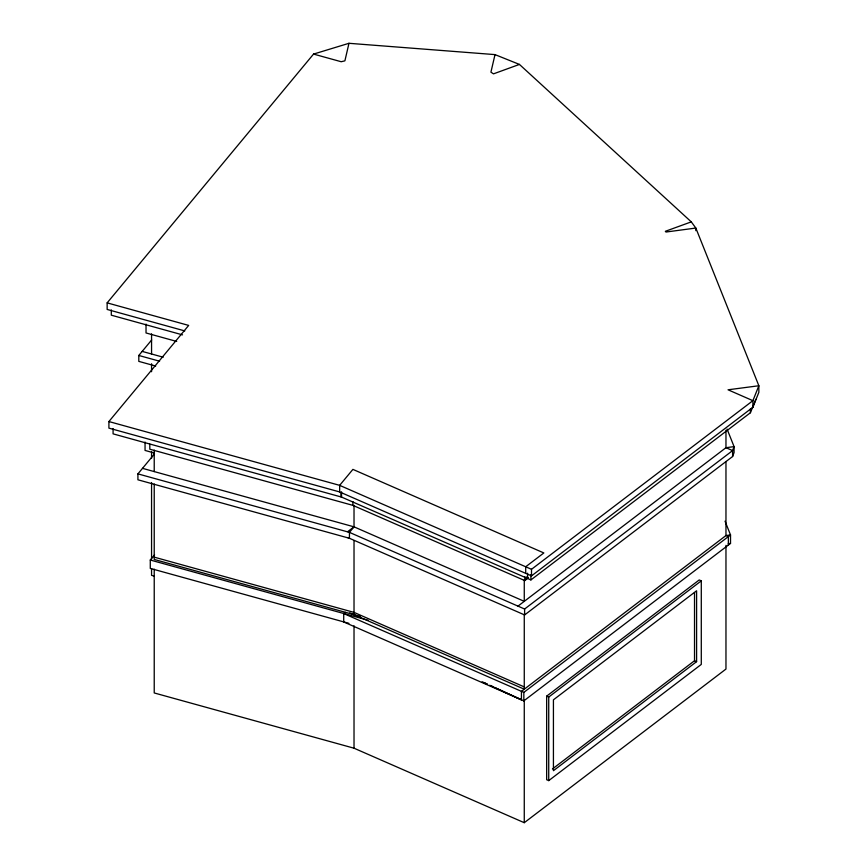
<?xml version="1.0" encoding="UTF-8"?>
<svg xmlns="http://www.w3.org/2000/svg" width="866" height="866" viewBox="0 0 866 866"><rect width="100%" height="100%" fill="white"/><g stroke="black" fill="none" stroke-linecap="round" stroke-linejoin="round"><path stroke-width="1.3" d="M107.146 302.873L188.669 325.41L108.91 421.547L108.91 428.129L339.656 491.931L531.508 575.89L752.9 407.258L758.854 392.33L758.854 385.749L695.831 228.05L691.284 221.869L519.438 64.42L495.006 54.612L348.976 43.3L344.895 60.847L341.204 61.724L313.546 54.082L107.146 302.873L107.146 309.443L184.794 330.92M495.006 54.612L490.925 72.159L493.49 73.859L519.438 64.42M347.742 537.537L524.612 614.947L732.604 456.523L734.076 452.539L734.076 446.629L727.072 429.092M113.078 428.594L113.078 433.855L341.54 497.073L530.901 579.939L750.411 412.746L755.812 399.313M155.685 366.047L138.809 361.382L138.809 355.461L151.658 339.981M354.021 505.354L354.021 526.842L349.442 532.363L349.442 538.284L137.921 479.796L137.921 473.875L154.516 453.871M348.922 623.336L150.283 568.41L150.283 560.021L154.559 554.868M524.266 579.852L524.266 601.34L354.021 526.842L347.742 531.627L524.612 609.025L732.604 450.601L734.076 446.629L725.968 447.7L517.987 606.124M725.026 521.18L730.525 534.95L730.525 543.415L523.833 700.854L343.715 621.961L343.715 613.572L345.382 612.305M531.508 575.89L531.508 569.308L752.9 400.677L758.854 385.749L728.046 389.797L752.9 400.677L752.9 407.258M149.818 444.139L149.818 449.205L352.906 505.365L524.796 580.588L528.487 577.784M523.833 700.854L523.833 692.389L730.525 534.95L725.968 535.556L521.44 691.349L521.44 699.815L489.669 685.255M546.663 696.145L699.219 579.949L701.287 580.859L701.287 664.417L548.73 780.623L546.663 779.714L546.663 696.145L548.73 697.054L701.287 580.859M552.421 768.976L694.521 660.736L694.521 592.539M696.6 661.646L553.428 770.697L553.428 699.825L696.6 590.774L696.6 661.646L694.521 660.736M154.224 569.178L154.224 692.952L354.021 748.202L524.266 822.7L725.968 669.061L725.968 545.374M691.284 221.869L665.337 231.309L665.954 232.034L695.831 228.05L695.831 230.681M313.546 54.082L348.976 43.3M728.252 543.718L730.525 543.415M182.52 334.871L111.303 315.181L111.303 309.92M176.696 341.442L146.029 332.966L146.029 324.09M142.186 351.401L163.187 357.214M138.809 355.461L159.582 361.209M108.91 421.547L339.656 485.35L531.508 569.308M154.083 452.94L145.055 450.439L145.055 442.05M142.5 468.344L354.021 526.842M137.921 473.875L349.442 532.363M154.224 557.152L354.021 612.392L524.266 686.9M360.397 616.451L154.224 559.447L154.224 483.997M150.283 560.021L368.039 620.229M154.148 576.074L151.561 575.36L151.561 568.626M349.745 612.825L524.266 689.195L524.266 615.077M343.715 613.572L523.833 692.389M484.776 683.014L487.222 684.129M482.167 681.758L487.082 684.021M490.762 685.71L493.209 686.835M495.666 687.972L521.44 699.815M750.411 408.795L750.411 412.746M732.604 456.523L732.604 450.601L725.968 447.7L725.968 430.25M728.36 545.071L728.36 536.606L725.968 535.556L725.968 461.502M548.73 697.054L548.73 780.623M530.901 574.678L530.901 579.939M527.589 573.227L527.589 578.488M526.333 576.886L526.333 579.419M525.705 573.346L525.705 566.765L543.848 552.952L352.906 469.383L339.656 485.35L339.656 491.931M524.796 576.788L524.796 580.588M524.612 609.025L524.612 614.947M524.266 700.345L524.266 822.7M354.021 540.503L354.021 614.687M354.021 625.772L354.021 748.202M352.906 501.566L352.906 505.365M341.54 491.812L341.54 497.073M340.998 492.938L340.998 496.878M154.224 450.103L154.224 471.591M151.561 333.854L151.561 353.999M151.561 363.742L151.561 371.72M151.561 451.587L151.561 458.309M151.561 482.524L151.561 559.209"/></g></svg>
